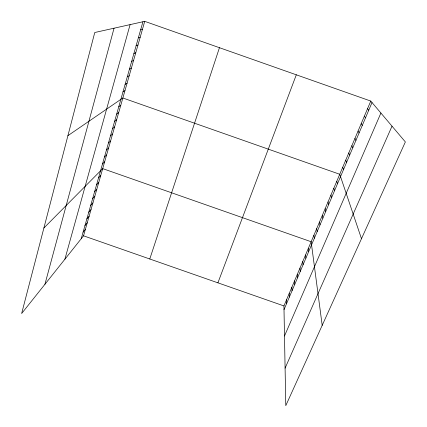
<?xml version="1.0" encoding="UTF-8"?>
<svg xmlns="http://www.w3.org/2000/svg" width="427" height="427" viewBox="0 0 427 427"><rect width="100%" height="100%" fill="white"/><g stroke="black" fill="none" stroke-linecap="round" stroke-linejoin="round"><path stroke-width="0.64" d="M44.926 284.291L114.052 28.203M64.877 259.248L130.096 24.617M81.226 238.72L142.933 21.75M144.726 21.35L94.757 32.511L21.638 313.53L83.537 235.816L144.726 21.35L370.775 101.066L405.362 141.94L285.786 405.65L283.939 305.935L370.775 101.066M149.776 258.992L219.451 47.701M217.909 282.834L296.306 74.805M284.008 309.666L372.013 102.533M284.494 336.017L380.905 113.038M285.092 368.154L392.013 126.168M83.089 232.171L85.389 229.331M84.962 225.573L87.252 222.798M86.857 218.918L89.131 216.211M88.763 212.214L91.026 209.577M90.689 205.451L92.931 202.889M92.627 198.635L94.858 196.142M94.58 191.766L96.796 189.348M96.55 184.838L98.749 182.494M98.536 177.856L100.724 175.588M43.89 228.002L102.71 168.622L311.15 241.735L322.193 325.363M102.496 163.931L104.652 161.812M104.471 156.987L106.611 154.948M106.462 149.984L108.586 148.025M108.469 142.933L110.577 141.049M110.492 135.818L112.584 134.019M112.531 128.644L114.607 126.931M114.585 121.417L116.64 119.784M116.662 114.126L118.701 112.579M118.749 106.777L120.772 105.32M67.92 135.663L122.859 97.996L339.743 174.269L361.482 238.709M122.981 91.896L124.967 90.615M125.122 84.365L127.086 83.174M127.283 76.769L129.226 75.67M129.461 69.105L131.388 68.101M131.66 61.381L133.566 60.474M133.875 53.588L135.759 52.777M136.112 45.732L137.974 45.022M138.364 37.806L140.205 37.197M140.638 29.815L142.458 29.308M83.537 235.816L283.939 305.935M367.551 108.666L368.747 110.23M364.359 116.197L365.507 117.857M361.189 123.67L362.293 125.421M358.05 131.078L359.107 132.92M354.938 138.428L355.947 140.355M351.848 145.714L352.814 147.731M348.784 152.941L349.702 155.044M345.747 160.109L346.623 162.297M342.732 167.219L343.57 169.487M336.78 181.261L337.533 183.69M333.839 188.2L334.549 190.709M330.925 195.08L331.598 197.664M328.032 201.907L328.662 204.565M325.161 208.675L325.753 211.413M322.316 215.395L322.871 218.202M319.487 222.056L320.004 224.938M316.685 228.669L317.165 231.621M313.909 235.229L314.352 238.25M308.326 248.391L308.7 251.551M305.529 254.988L305.865 258.218M302.759 261.532L303.058 264.831M300.005 268.028L300.272 271.391M297.272 274.47L297.507 277.897M294.566 280.865L294.763 284.35M291.876 287.206L292.041 290.755M289.207 293.498L289.341 297.112M286.565 299.743L286.661 303.416"/></g></svg>
